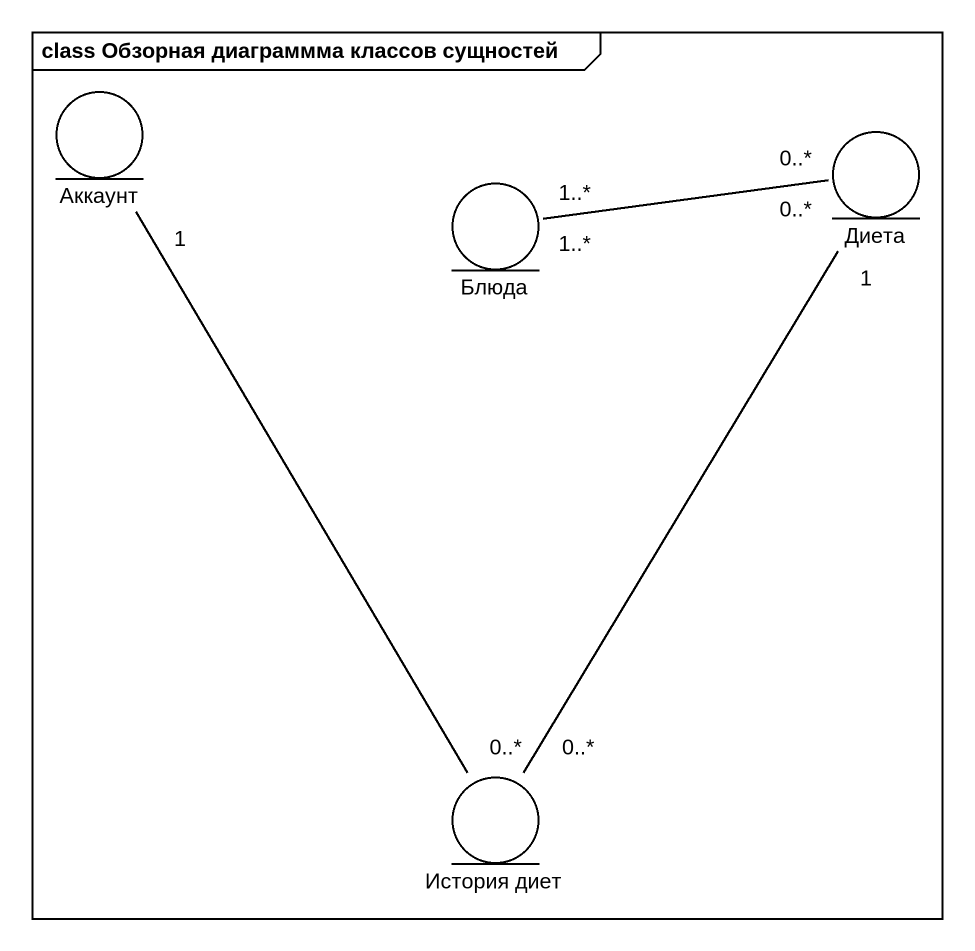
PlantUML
@startuml
mainframe class Обзорная диаграммма классов сущностей
entity Аккаунт
entity Диета
entity Блюда
entity "История диет" as История_диет
Диета "0..*" -left- "1..*" Блюда
Блюда "1..*" -right- "0..*" Диета
История_диет "0..*" -up- "1" Аккаунт
История_диет "0..*" -up- "1" Диета
@enduml
